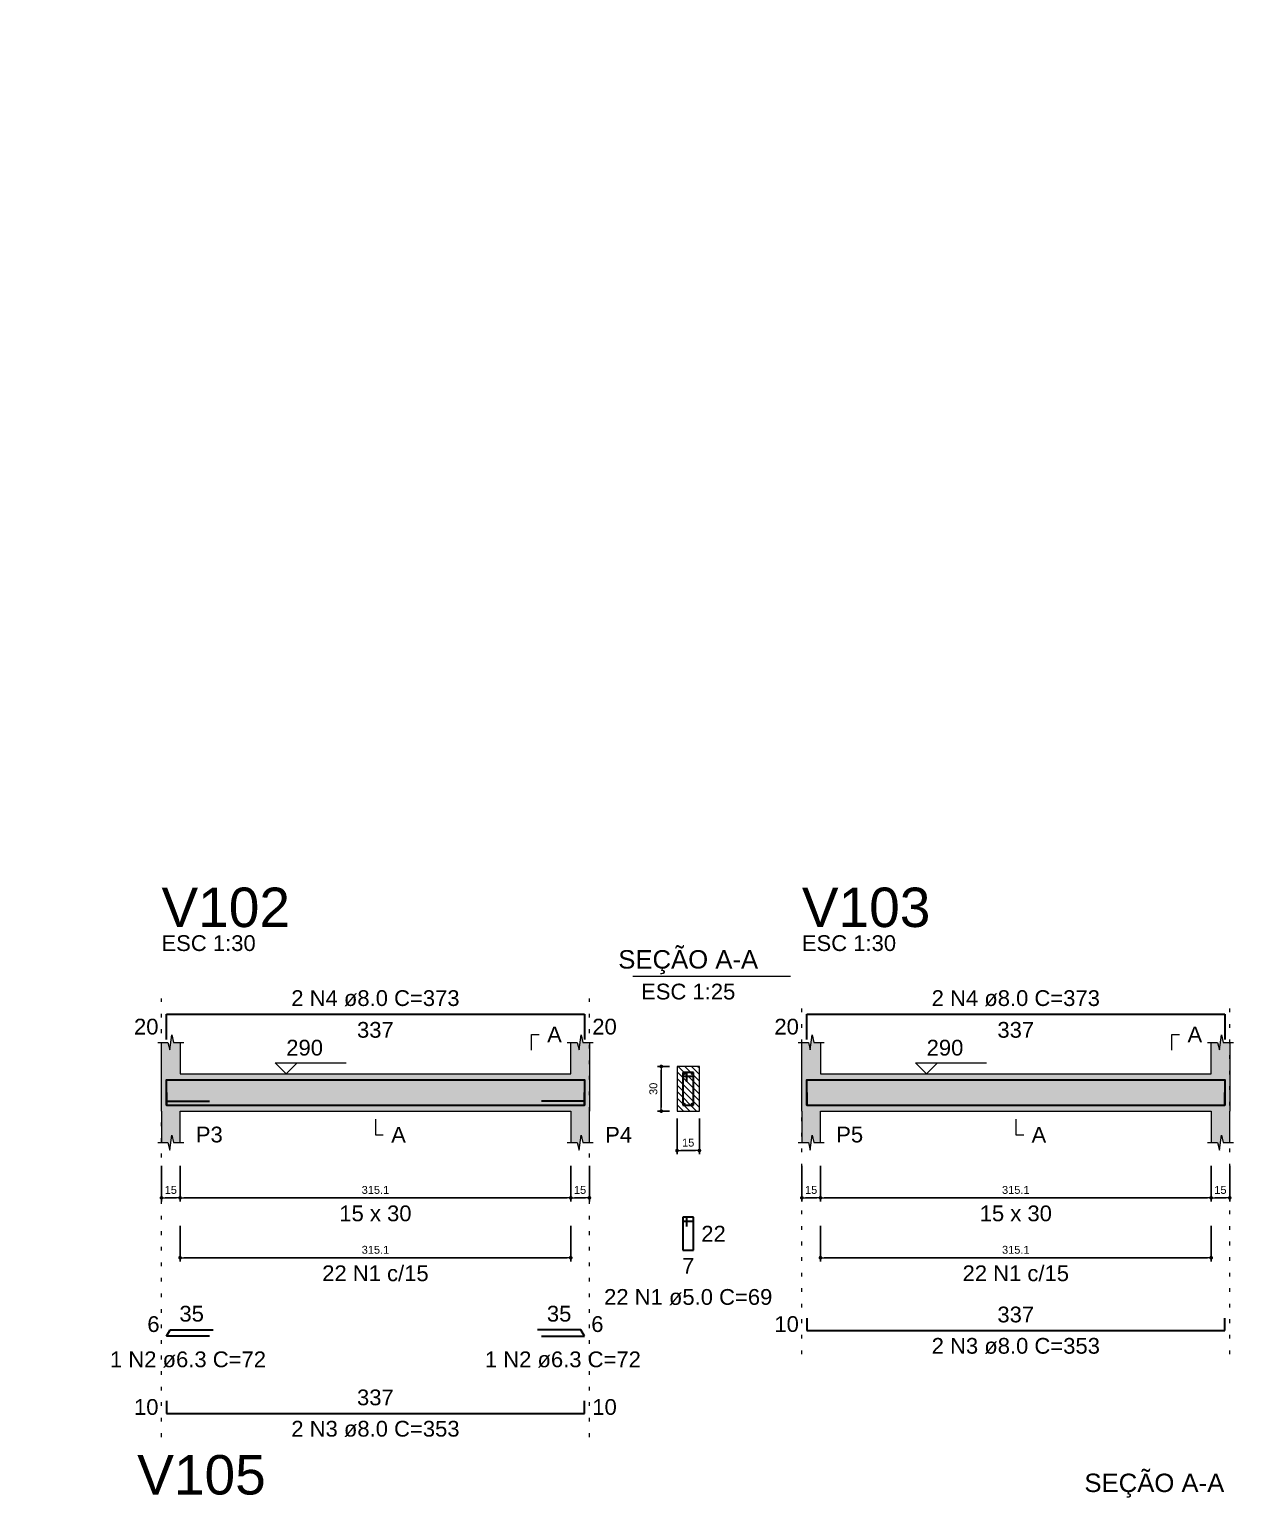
# Model space of a CAD drawing. Extents: x 5006 to 5323, y 875 to 3681.
# Drawn here: x 5181.76 to 5214.13, y 2807.4 to 2846.88 of the extents above; entities that cross this region are included whole.
import ezdxf

# ---------------------------------------------------------------- set-up
doc = ezdxf.new("R2010")
doc.units = 0
doc.header["$LTSCALE"] = 2
doc.linetypes.add('DOT2', pattern=[3.175, 0, -3.175])
for name, color, linetype, lineweight in [('Descrição da armadura', 7, 'Continuous', 5), ('DT-Barras na forma', 2, 'Continuous', 30), ('DT-Barras no corte', 5, 'Continuous', 5), ('DT-Barras rebatidas', 2, 'Continuous', 30), ('DT-Cotas', 9, 'Continuous', 5), ('DT-Forma', 5, 'Continuous', 5), ('DT-Hachura forma vigas', 252, 'Continuous', 5), ('DT-Hachura seção vigas', 252, 'Continuous', 5), ('DT-Pontilhado', 9, 'DOT2', 5), ('DT-Textos', 7, 'Continuous', 5), ('DT-Título', 3, 'Continuous', 20), ('Textos armaduras', 7, 'Continuous', 5)]:
    doc.layers.add(name, color=color, linetype=linetype, lineweight=lineweight)
doc.styles.add('ARIAL', font='arial.ttf')
doc.styles.get("Standard").update_dxf_attribs({"font": 'arial.ttf'})
doc.dimstyles.new('UM_25.000000', dxfattribs={"dimtxt": 0.18, "dimasz": 0.1, "dimexe": 0.1, "dimexo": 0.2, "dimgap": 0, "dimtad": 1, "dimtih": 1, "dimtoh": 1, "dimdec": 1, "dimlfac": 25, "dimzin": 0, "dimdsep": 46, "dimtxsty": 'Standard', "dimcen": 0.09, "dimdle": 0.1, "dimadec": 1, "dimazin": 2, "dimtfac": 1, "dimtdec": 4, "dimtofl": 0, "dimtmove": 0, "dimatfit": 3, "dimfxl": 1, "dimtolj": 1, "dimarcsym": 0})
doc.dimstyles.new('UM_30.000000', dxfattribs={"dimtxt": 0.18, "dimasz": 0.1, "dimexe": 0.1, "dimexo": 0.2, "dimgap": 0, "dimtad": 1, "dimtih": 1, "dimtoh": 1, "dimdec": 1, "dimlfac": 30, "dimzin": 0, "dimdsep": 46, "dimtxsty": 'Standard', "dimcen": 0.09, "dimdle": 0.1, "dimadec": 1, "dimazin": 2, "dimtfac": 1, "dimtdec": 4, "dimtofl": 0, "dimtmove": 0, "dimatfit": 3, "dimfxl": 1, "dimtolj": 1, "dimarcsym": 0})

# ---------------------------------------------------------------- blocks, each defined once
blk = doc.blocks.new('_DOT')
at = {"color": 0, "linetype": 'ByBlock'}
blk.add_line((-0.5, 0), (-1, 0), dxfattribs=at)
at = {"color": 0, "linetype": 'ByBlock', "const_width": 0.5}
blk.add_lwpolyline([(-0.25, 0, 1), (0.25, 0, 1)], format="xyb", close=True, dxfattribs=at)
blk = doc.blocks.new('*D662')
at = {"layer": 'Defpoints', "color": 0, "transparency": 16777216}
for p in [(5185.307, 2816.546), (5185.807, 2816.546), (5185.807, 2815.487)]:
    blk.add_point(p, dxfattribs=at)
at = {"layer": 'DT-Cotas', "color": 0, "lineweight": -2, "transparency": 16777216}
for p, q in [((5185.307, 2816.346), (5185.307, 2815.387)), ((5185.807, 2816.346), (5185.807, 2815.387)), ((5185.407, 2815.487), (5185.707, 2815.487))]:
    blk.add_line(p, q, dxfattribs=at)
at = {"layer": 'DT-Cotas', "color": 0, "lineweight": -2, "transparency": 16777216, "xscale": 0.1, "yscale": 0.1, "zscale": 0.1, "rotation": 180}
blk.add_blockref('_DOT', (5185.307, 2815.487), dxfattribs=at)
at = {"layer": 'DT-Cotas', "color": 0, "lineweight": -2, "transparency": 16777216, "xscale": 0.1, "yscale": 0.1, "zscale": 0.1}
blk.add_blockref('_DOT', (5185.807, 2815.487), dxfattribs=at)
at = {"layer": 'DT-Cotas', "transparency": 16777216, "insert": (5185.557, 2815.698), "char_height": 0.2118, "attachment_point": 5, "rotation": 0.0057, "style": 'ARIAL'}
blk.add_mtext('\\A1;15', dxfattribs=at)
blk = doc.blocks.new('*D663')
at = {"layer": 'Defpoints', "color": 0, "transparency": 16777216}
for p in [(5185.807, 2816.546), (5196.308, 2816.546), (5196.308, 2815.487)]:
    blk.add_point(p, dxfattribs=at)
at = {"layer": 'DT-Cotas', "color": 0, "lineweight": -2, "transparency": 16777216}
for p, q in [((5185.807, 2816.346), (5185.807, 2815.387)), ((5196.308, 2816.346), (5196.308, 2815.387)), ((5185.907, 2815.487), (5196.208, 2815.487))]:
    blk.add_line(p, q, dxfattribs=at)
at = {"layer": 'DT-Cotas', "color": 0, "lineweight": -2, "transparency": 16777216, "xscale": 0.1, "yscale": 0.1, "zscale": 0.1, "rotation": 180}
blk.add_blockref('_DOT', (5185.807, 2815.487), dxfattribs=at)
at = {"layer": 'DT-Cotas', "color": 0, "lineweight": -2, "transparency": 16777216, "xscale": 0.1, "yscale": 0.1, "zscale": 0.1}
blk.add_blockref('_DOT', (5196.308, 2815.487), dxfattribs=at)
at = {"layer": 'DT-Cotas', "transparency": 16777216, "insert": (5191.058, 2815.698), "char_height": 0.2118, "attachment_point": 5, "rotation": 0.0057, "style": 'ARIAL'}
blk.add_mtext('\\A1;315.1', dxfattribs=at)
blk = doc.blocks.new('*D664')
at = {"layer": 'Defpoints', "color": 0, "transparency": 16777216}
for p in [(5196.308, 2816.546), (5196.808, 2816.546), (5196.808, 2815.487)]:
    blk.add_point(p, dxfattribs=at)
at = {"layer": 'DT-Cotas', "color": 0, "lineweight": -2, "transparency": 16777216}
for p, q in [((5196.308, 2816.346), (5196.308, 2815.387)), ((5196.808, 2816.346), (5196.808, 2815.387)), ((5196.408, 2815.487), (5196.708, 2815.487))]:
    blk.add_line(p, q, dxfattribs=at)
at = {"layer": 'DT-Cotas', "color": 0, "lineweight": -2, "transparency": 16777216, "xscale": 0.1, "yscale": 0.1, "zscale": 0.1, "rotation": 180}
blk.add_blockref('_DOT', (5196.308, 2815.487), dxfattribs=at)
at = {"layer": 'DT-Cotas', "color": 0, "lineweight": -2, "transparency": 16777216, "xscale": 0.1, "yscale": 0.1, "zscale": 0.1}
blk.add_blockref('_DOT', (5196.808, 2815.487), dxfattribs=at)
at = {"layer": 'DT-Cotas', "transparency": 16777216, "insert": (5196.558, 2815.698), "char_height": 0.2118, "attachment_point": 5, "rotation": 0.0057, "style": 'ARIAL'}
blk.add_mtext('\\A1;15', dxfattribs=at)
blk = doc.blocks.new('*D665')
at = {"layer": 'Defpoints', "color": 0, "transparency": 16777216}
for p in [(5185.807, 2814.936), (5196.308, 2814.936), (5196.308, 2813.877)]:
    blk.add_point(p, dxfattribs=at)
at = {"layer": 'DT-Cotas', "color": 0, "lineweight": -2, "transparency": 16777216}
for p, q in [((5185.807, 2814.736), (5185.807, 2813.777)), ((5196.308, 2814.736), (5196.308, 2813.777)), ((5185.907, 2813.877), (5196.208, 2813.877))]:
    blk.add_line(p, q, dxfattribs=at)
at = {"layer": 'DT-Cotas', "color": 0, "lineweight": -2, "transparency": 16777216, "xscale": 0.1, "yscale": 0.1, "zscale": 0.1, "rotation": 180}
blk.add_blockref('_DOT', (5185.807, 2813.877), dxfattribs=at)
at = {"layer": 'DT-Cotas', "color": 0, "lineweight": -2, "transparency": 16777216, "xscale": 0.1, "yscale": 0.1, "zscale": 0.1}
blk.add_blockref('_DOT', (5196.308, 2813.877), dxfattribs=at)
at = {"layer": 'DT-Cotas', "transparency": 16777216, "insert": (5191.058, 2814.089), "char_height": 0.2118, "attachment_point": 5, "rotation": 0.0057, "style": 'ARIAL'}
blk.add_mtext('\\A1;315.1', dxfattribs=at)
blk = doc.blocks.new('*D666')
at = {"layer": 'Defpoints', "color": 0, "transparency": 16777216}
for p in [(5198.741, 2819.016), (5199.165, 2819.016), (5199.165, 2817.816)]:
    blk.add_point(p, dxfattribs=at)
at = {"layer": 'DT-Cotas', "color": 0, "lineweight": -2, "transparency": 16777216}
for p, q in [((5198.965, 2819.016), (5198.641, 2819.016)), ((5198.741, 2817.916), (5198.741, 2818.916)), ((5198.965, 2817.816), (5198.641, 2817.816))]:
    blk.add_line(p, q, dxfattribs=at)
at = {"layer": 'DT-Cotas', "color": 0, "lineweight": -2, "transparency": 16777216, "xscale": 0.1, "yscale": 0.1, "zscale": 0.1}
for p, rotation in [((5198.741, 2819.016), 90), ((5198.741, 2817.816), 270)]:
    blk.add_blockref('_DOT', p, dxfattribs=dict(at, rotation=rotation))
at = {"layer": 'DT-Cotas', "transparency": 16777216, "insert": (5198.529, 2818.416), "char_height": 0.2118, "attachment_point": 5, "rotation": 90, "style": 'ARIAL'}
blk.add_mtext('\\A1;30', dxfattribs=at)
blk = doc.blocks.new('*D667')
at = {"layer": 'Defpoints', "color": 0, "transparency": 16777216}
for p in [(5199.165, 2817.816), (5199.765, 2817.816), (5199.765, 2816.757)]:
    blk.add_point(p, dxfattribs=at)
at = {"layer": 'DT-Cotas', "color": 0, "lineweight": -2, "transparency": 16777216}
for p, q in [((5199.165, 2817.616), (5199.165, 2816.657)), ((5199.765, 2817.616), (5199.765, 2816.657)), ((5199.265, 2816.757), (5199.665, 2816.757))]:
    blk.add_line(p, q, dxfattribs=at)
at = {"layer": 'DT-Cotas', "color": 0, "lineweight": -2, "transparency": 16777216, "xscale": 0.1, "yscale": 0.1, "zscale": 0.1, "rotation": 180}
blk.add_blockref('_DOT', (5199.165, 2816.757), dxfattribs=at)
at = {"layer": 'DT-Cotas', "color": 0, "lineweight": -2, "transparency": 16777216, "xscale": 0.1, "yscale": 0.1, "zscale": 0.1}
blk.add_blockref('_DOT', (5199.765, 2816.757), dxfattribs=at)
at = {"layer": 'DT-Cotas', "transparency": 16777216, "insert": (5199.465, 2816.969), "char_height": 0.2118, "attachment_point": 5, "rotation": 0.0057, "style": 'ARIAL'}
blk.add_mtext('\\A1;15', dxfattribs=at)
blk = doc.blocks.new('*D668')
at = {"layer": 'Defpoints', "color": 0, "transparency": 16777216}
for p in [(5202.52, 2816.546), (5203.02, 2816.546), (5203.02, 2815.487)]:
    blk.add_point(p, dxfattribs=at)
at = {"layer": 'DT-Cotas', "color": 0, "lineweight": -2, "transparency": 16777216}
for p, q in [((5202.52, 2816.346), (5202.52, 2815.387)), ((5203.02, 2816.346), (5203.02, 2815.387)), ((5202.62, 2815.487), (5202.92, 2815.487))]:
    blk.add_line(p, q, dxfattribs=at)
at = {"layer": 'DT-Cotas', "color": 0, "lineweight": -2, "transparency": 16777216, "xscale": 0.1, "yscale": 0.1, "zscale": 0.1, "rotation": 180}
blk.add_blockref('_DOT', (5202.52, 2815.487), dxfattribs=at)
at = {"layer": 'DT-Cotas', "color": 0, "lineweight": -2, "transparency": 16777216, "xscale": 0.1, "yscale": 0.1, "zscale": 0.1}
blk.add_blockref('_DOT', (5203.02, 2815.487), dxfattribs=at)
at = {"layer": 'DT-Cotas', "transparency": 16777216, "insert": (5202.77, 2815.698), "char_height": 0.2118, "attachment_point": 5, "rotation": 0.0057, "style": 'ARIAL'}
blk.add_mtext('\\A1;15', dxfattribs=at)
blk = doc.blocks.new('*D669')
at = {"layer": 'Defpoints', "color": 0, "transparency": 16777216}
for p in [(5203.02, 2816.546), (5213.521, 2816.546), (5213.521, 2815.487)]:
    blk.add_point(p, dxfattribs=at)
at = {"layer": 'DT-Cotas', "color": 0, "lineweight": -2, "transparency": 16777216}
for p, q in [((5203.02, 2816.346), (5203.02, 2815.387)), ((5213.521, 2816.346), (5213.521, 2815.387)), ((5203.12, 2815.487), (5213.421, 2815.487))]:
    blk.add_line(p, q, dxfattribs=at)
at = {"layer": 'DT-Cotas', "color": 0, "lineweight": -2, "transparency": 16777216, "xscale": 0.1, "yscale": 0.1, "zscale": 0.1, "rotation": 180}
blk.add_blockref('_DOT', (5203.02, 2815.487), dxfattribs=at)
at = {"layer": 'DT-Cotas', "color": 0, "lineweight": -2, "transparency": 16777216, "xscale": 0.1, "yscale": 0.1, "zscale": 0.1}
blk.add_blockref('_DOT', (5213.521, 2815.487), dxfattribs=at)
at = {"layer": 'DT-Cotas', "transparency": 16777216, "insert": (5208.27, 2815.698), "char_height": 0.2118, "attachment_point": 5, "rotation": 0.0057, "style": 'ARIAL'}
blk.add_mtext('\\A1;315.1', dxfattribs=at)
blk = doc.blocks.new('*D670')
at = {"layer": 'Defpoints', "color": 0, "transparency": 16777216}
for p in [(5213.521, 2816.546), (5214.021, 2816.546), (5214.021, 2815.487)]:
    blk.add_point(p, dxfattribs=at)
at = {"layer": 'DT-Cotas', "color": 0, "lineweight": -2, "transparency": 16777216}
for p, q in [((5213.521, 2816.346), (5213.521, 2815.387)), ((5214.021, 2816.346), (5214.021, 2815.387)), ((5213.621, 2815.487), (5213.921, 2815.487))]:
    blk.add_line(p, q, dxfattribs=at)
at = {"layer": 'DT-Cotas', "color": 0, "lineweight": -2, "transparency": 16777216, "xscale": 0.1, "yscale": 0.1, "zscale": 0.1, "rotation": 180}
blk.add_blockref('_DOT', (5213.521, 2815.487), dxfattribs=at)
at = {"layer": 'DT-Cotas', "color": 0, "lineweight": -2, "transparency": 16777216, "xscale": 0.1, "yscale": 0.1, "zscale": 0.1}
blk.add_blockref('_DOT', (5214.021, 2815.487), dxfattribs=at)
at = {"layer": 'DT-Cotas', "transparency": 16777216, "insert": (5213.771, 2815.698), "char_height": 0.2118, "attachment_point": 5, "rotation": 0.0057, "style": 'ARIAL'}
blk.add_mtext('\\A1;15', dxfattribs=at)
blk = doc.blocks.new('*D671')
at = {"layer": 'Defpoints', "color": 0, "transparency": 16777216}
for p in [(5203.02, 2814.936), (5213.521, 2814.936), (5213.521, 2813.877)]:
    blk.add_point(p, dxfattribs=at)
at = {"layer": 'DT-Cotas', "color": 0, "lineweight": -2, "transparency": 16777216}
for p, q in [((5203.02, 2814.736), (5203.02, 2813.777)), ((5213.521, 2814.736), (5213.521, 2813.777)), ((5203.12, 2813.877), (5213.421, 2813.877))]:
    blk.add_line(p, q, dxfattribs=at)
at = {"layer": 'DT-Cotas', "color": 0, "lineweight": -2, "transparency": 16777216, "xscale": 0.1, "yscale": 0.1, "zscale": 0.1, "rotation": 180}
blk.add_blockref('_DOT', (5203.02, 2813.877), dxfattribs=at)
at = {"layer": 'DT-Cotas', "color": 0, "lineweight": -2, "transparency": 16777216, "xscale": 0.1, "yscale": 0.1, "zscale": 0.1}
blk.add_blockref('_DOT', (5213.521, 2813.877), dxfattribs=at)
at = {"layer": 'DT-Cotas', "transparency": 16777216, "insert": (5208.27, 2814.089), "char_height": 0.2118, "attachment_point": 5, "rotation": 0.0057, "style": 'ARIAL'}
blk.add_mtext('\\A1;315.1', dxfattribs=at)

msp = doc.modelspace()

# ---------------------------------------------------------------- hatches: boundary and pattern name
at = {"layer": 'DT-Hachura forma vigas', "linetype": 'Continuous'}
for points in [[(5196.8084, 2816.9691), (5196.8084, 2817.8165), (5196.8084, 2818.8165), (5196.8084, 2819.6638), (5196.6334, 2819.6638), (5196.5834, 2819.8638), (5196.5334, 2819.4638), (5196.4834, 2819.6638), (5196.3084, 2819.6638), (5196.3084, 2818.8165), (5185.8068, 2818.8165), (5185.8068, 2819.6638), (5185.6318, 2819.6638), (5185.5818, 2819.8638), (5185.5318, 2819.4638), (5185.4818, 2819.6638), (5185.3068, 2819.6638), (5185.3068, 2818.8165), (5185.3068, 2817.8165), (5185.3068, 2816.9691), (5185.4818, 2816.9691), (5185.5318, 2816.7691), (5185.5818, 2817.1691), (5185.6318, 2816.9691), (5185.8068, 2816.9691), (5185.8068, 2817.8165), (5196.3084, 2817.8165), (5196.3084, 2816.9691), (5196.4834, 2816.9691), (5196.5334, 2816.7691), (5196.5834, 2817.1691), (5196.6334, 2816.9691), (5196.8084, 2816.9691)], [(5214.0212, 2816.9691), (5214.0212, 2817.8165), (5214.0212, 2818.8165), (5214.0212, 2819.6638), (5213.8462, 2819.6638), (5213.7962, 2819.8638), (5213.7462, 2819.4638), (5213.6962, 2819.6638), (5213.5212, 2819.6638), (5213.5212, 2818.8165), (5203.0195, 2818.8165), (5203.0195, 2819.6638), (5202.8445, 2819.6638), (5202.7945, 2819.8638), (5202.7445, 2819.4638), (5202.6945, 2819.6638), (5202.5195, 2819.6638), (5202.5195, 2818.8165), (5202.5195, 2817.8165), (5202.5195, 2816.9691), (5202.6945, 2816.9691), (5202.7445, 2816.7691), (5202.7945, 2817.1691), (5202.8445, 2816.9691), (5203.0195, 2816.9691), (5203.0195, 2817.8165), (5213.5212, 2817.8165), (5213.5212, 2816.9691), (5213.6962, 2816.9691), (5213.7462, 2816.7691), (5213.7962, 2817.1691), (5213.8462, 2816.9691), (5214.0212, 2816.9691)]]:
    msp.add_hatch(color=256, dxfattribs=at).paths.add_polyline_path(points)
at = {"layer": 'DT-Hachura seção vigas', "linetype": 'Continuous'}
h = msp.add_hatch(dxfattribs=at)
h.set_pattern_fill('ANSI31', color=256, angle=90, style=0)
h.set_pattern_definition([(135, (5179.45164, 2763.80694), (-0.08838835, -0.08838835), [])])
h.paths.add_polyline_path([(5199.1648, 2817.8165), (5199.1648, 2817.8165), (5199.7648, 2817.8165), (5199.7648, 2819.0165), (5199.1648, 2819.0165), (5199.1648, 2817.8165)])

# ---------------------------------------------------------------- linework, layer by layer
msp.add_circle((5222.4253, 2808.1714), 78.188)
at = {"layer": 'DT-Barras na forma'}
for p, q in [((5199.4248, 2818.8565), (5199.3248, 2818.8565)), ((5199.3248, 2818.8565), (5199.3248, 2817.9765)), ((5199.6048, 2818.8565), (5199.3248, 2818.8565)), ((5199.3248, 2818.8565), (5199.3248, 2818.7565)), ((5199.3248, 2818.7565), (5199.5748, 2818.7565)), ((5199.4248, 2818.6065), (5199.4248, 2818.8565)), ((5199.6048, 2817.9765), (5199.6048, 2818.8565)), ((5185.4401, 2818.0841), (5186.5978, 2818.0841)), ((5196.6751, 2818.0841), (5195.5174, 2818.0841)), ((5199.3248, 2817.9765), (5199.6048, 2817.9765))]:
    msp.add_line(p, q, dxfattribs=at)
for points in [[(5185.4401, 2817.9787), (5185.4401, 2818.6531), (5196.6751, 2818.6531), (5196.6751, 2817.9787)], [(5185.4401, 2818.3131), (5185.4401, 2817.9798), (5196.6751, 2817.9798), (5196.6751, 2818.3131)], [(5202.6528, 2817.9787), (5202.6528, 2818.6531), (5213.8878, 2818.6531), (5213.8878, 2817.9787)], [(5202.6528, 2818.3131), (5202.6528, 2817.9798), (5213.8878, 2817.9798), (5213.8878, 2818.3131)]]:
    msp.add_lwpolyline(points, dxfattribs=at)
at = {"layer": 'DT-Barras no corte'}
for centre in [(5199.3608, 2818.8205), (5199.5688, 2818.8205), (5199.3608, 2818.0125), (5199.5688, 2818.0125)]:
    msp.add_circle(centre, 0.016, dxfattribs=at)
at = {"layer": 'DT-Barras rebatidas'}
for p, q in [((5185.4401, 2819.7437), (5185.4401, 2820.4181)), ((5185.4401, 2820.4181), (5196.6751, 2820.4181)), ((5196.6751, 2820.4181), (5196.6751, 2819.7437)), ((5202.6528, 2819.7437), (5202.6528, 2820.4181)), ((5202.6528, 2820.4181), (5213.8878, 2820.4181)), ((5213.8878, 2820.4181), (5213.8878, 2819.7437)), ((5199.4248, 2814.9631), (5199.3248, 2814.9631)), ((5199.3248, 2814.9631), (5199.3248, 2814.0831)), ((5199.6048, 2814.9631), (5199.3248, 2814.9631)), ((5199.3248, 2814.9631), (5199.3248, 2814.8631)), ((5199.3248, 2814.8631), (5199.5748, 2814.8631)), ((5199.4248, 2814.7131), (5199.4248, 2814.9631)), ((5199.6048, 2814.0831), (5199.6048, 2814.9631)), ((5199.3248, 2814.0831), (5199.6048, 2814.0831)), ((5202.6528, 2812.2557), (5202.6528, 2811.9223)), ((5213.8878, 2811.9223), (5213.8878, 2812.2557)), ((5185.4401, 2811.7708), (5185.5401, 2811.944)), ((5186.5978, 2811.7708), (5185.4401, 2811.7708)), ((5185.5401, 2811.944), (5186.6978, 2811.944)), ((5196.5751, 2811.944), (5195.4174, 2811.944)), ((5195.5174, 2811.7708), (5196.6751, 2811.7708)), ((5196.6751, 2811.7708), (5196.5751, 2811.944)), ((5202.6528, 2811.9223), (5213.8878, 2811.9223)), ((5185.4401, 2810.0279), (5185.4401, 2809.6946)), ((5196.6751, 2809.6946), (5196.6751, 2810.0279)), ((5185.4401, 2809.6946), (5196.6751, 2809.6946))]:
    msp.add_line(p, q, dxfattribs=at)
at = {"layer": 'DT-Forma'}
for p, q in [((5185.2068, 2819.6637), (5185.4818, 2819.6637)), ((5185.3068, 2818.8165), (5185.3068, 2819.6637)), ((5185.4818, 2819.6637), (5185.5318, 2819.4637)), ((5185.5318, 2819.4637), (5185.5818, 2819.8637)), ((5185.5818, 2819.8637), (5185.6318, 2819.6637)), ((5185.6318, 2819.6637), (5185.9068, 2819.6637)), ((5185.8068, 2819.6637), (5185.8068, 2818.8165)), ((5196.2084, 2819.6637), (5196.4834, 2819.6637)), ((5196.3084, 2818.8165), (5196.3084, 2819.6637)), ((5196.4834, 2819.6637), (5196.5334, 2819.4637)), ((5196.5334, 2819.4637), (5196.5834, 2819.8637)), ((5196.5834, 2819.8637), (5196.6334, 2819.6637)), ((5196.6334, 2819.6637), (5196.9084, 2819.6637)), ((5196.8084, 2819.6637), (5196.8084, 2818.8165)), ((5202.4195, 2819.6637), (5202.6945, 2819.6637)), ((5202.5195, 2818.8165), (5202.5195, 2819.6637)), ((5202.6945, 2819.6637), (5202.7445, 2819.4637)), ((5202.7445, 2819.4637), (5202.7945, 2819.8637)), ((5202.7945, 2819.8637), (5202.8445, 2819.6637)), ((5202.8445, 2819.6637), (5203.1195, 2819.6637)), ((5203.0195, 2819.6637), (5203.0195, 2818.8165)), ((5213.4212, 2819.6637), (5213.6962, 2819.6637)), ((5213.5212, 2818.8165), (5213.5212, 2819.6637)), ((5213.6962, 2819.6637), (5213.7462, 2819.4637)), ((5213.7462, 2819.4637), (5213.7962, 2819.8637)), ((5213.7962, 2819.8637), (5213.8462, 2819.6637)), ((5213.8462, 2819.6637), (5214.1212, 2819.6637)), ((5214.0212, 2819.6637), (5214.0212, 2818.8165)), ((5185.8068, 2818.8165), (5196.3084, 2818.8165)), ((5199.7648, 2819.0165), (5199.1648, 2819.0165)), ((5199.1648, 2819.0165), (5199.1648, 2819.0165)), ((5199.1648, 2819.0165), (5199.1648, 2817.8165)), ((5199.7648, 2817.8165), (5199.7648, 2819.0165)), ((5199.7648, 2819.0165), (5199.7648, 2819.0165)), ((5203.0195, 2818.8165), (5213.5212, 2818.8165)), ((5185.3068, 2817.8165), (5185.3068, 2816.9693)), ((5185.8068, 2816.9693), (5185.8068, 2817.8165)), ((5185.8068, 2817.8165), (5196.3084, 2817.8165)), ((5196.3084, 2817.8165), (5196.3084, 2816.9693)), ((5196.8084, 2816.9693), (5196.8084, 2817.8165)), ((5199.1648, 2817.8165), (5199.7648, 2817.8165)), ((5199.1648, 2817.8165), (5199.1648, 2817.8165)), ((5199.7648, 2817.8165), (5199.7648, 2817.8165)), ((5202.5195, 2817.8165), (5202.5195, 2816.9693)), ((5203.0195, 2816.9693), (5203.0195, 2817.8165)), ((5203.0195, 2817.8165), (5213.5212, 2817.8165)), ((5213.5212, 2817.8165), (5213.5212, 2816.9693)), ((5214.0212, 2816.9693), (5214.0212, 2817.8165)), ((5185.5318, 2816.7693), (5185.5818, 2817.1693)), ((5185.5818, 2817.1693), (5185.6318, 2816.9693)), ((5196.5334, 2816.7693), (5196.5834, 2817.1693)), ((5196.5834, 2817.1693), (5196.6334, 2816.9693)), ((5202.7445, 2816.7693), (5202.7945, 2817.1693)), ((5202.7945, 2817.1693), (5202.8445, 2816.9693)), ((5213.7462, 2816.7693), (5213.7962, 2817.1693)), ((5213.7962, 2817.1693), (5213.8462, 2816.9693)), ((5185.2068, 2816.9693), (5185.4818, 2816.9693)), ((5185.4818, 2816.9693), (5185.5318, 2816.7693)), ((5185.6318, 2816.9693), (5185.9068, 2816.9693)), ((5196.2084, 2816.9693), (5196.4834, 2816.9693)), ((5196.4834, 2816.9693), (5196.5334, 2816.7693)), ((5196.6334, 2816.9693), (5196.9084, 2816.9693)), ((5202.4195, 2816.9693), (5202.6945, 2816.9693)), ((5202.6945, 2816.9693), (5202.7445, 2816.7693)), ((5202.8445, 2816.9693), (5203.1195, 2816.9693)), ((5213.4212, 2816.9693), (5213.6962, 2816.9693)), ((5213.6962, 2816.9693), (5213.7462, 2816.7693)), ((5213.8462, 2816.9693), (5214.1212, 2816.9693))]:
    msp.add_line(p, q, dxfattribs=at)
at = {"layer": 'DT-Forma', "linetype": 'Continuous'}
for p, q in [((5185.3068, 2817.8165), (5185.3068, 2818.8165)), ((5196.8084, 2818.8165), (5196.8084, 2817.8165)), ((5202.5195, 2817.8165), (5202.5195, 2818.8165)), ((5214.0212, 2818.8165), (5214.0212, 2817.8165))]:
    msp.add_line(p, q, dxfattribs=at)
at = {"layer": 'DT-Pontilhado', "ltscale": 0.05}
for p, q in [((5185.3068, 2809.0592), (5185.3068, 2820.8417)), ((5196.8084, 2809.0592), (5196.8084, 2820.8417)), ((5202.5195, 2811.2869), (5202.5195, 2820.8417)), ((5214.0212, 2811.2869), (5214.0212, 2820.8417))]:
    msp.add_line(p, q, dxfattribs=at)
at = {"layer": 'DT-Textos'}
msp.add_line((5197.9741, 2821.4463), (5202.2101, 2821.4463), dxfattribs=at)
for points in [[(5195.2494, 2819.4519), (5195.2494, 2819.8755), (5195.4612, 2819.8755)], [(5212.4622, 2819.4519), (5212.4622, 2819.8755), (5212.674, 2819.8755)], [(5188.9573, 2819.113), (5188.6607, 2818.8165), (5188.3642, 2819.113), (5190.2704, 2819.113)], [(5206.17, 2819.113), (5205.8735, 2818.8165), (5205.577, 2819.113), (5207.4832, 2819.113)], [(5191.0576, 2817.6047), (5191.0576, 2817.1811), (5191.2694, 2817.1811)], [(5208.2703, 2817.6047), (5208.2703, 2817.1811), (5208.4821, 2817.1811)]]:
    msp.add_lwpolyline(points, dxfattribs=at)

# ---------------------------------------------------------------- texts
at = {"layer": 'Descrição da armadura', "linetype": 'Continuous', "char_height": 0.4236, "attachment_point": 8, "line_spacing_factor": 0.798, "style": 'ARIAL'}
for s, insert, width in [('2 N4 ø8.0 C=373', (5191.0576, 2820.6299), 9.069495), ('2 N4 ø8.0 C=373', (5208.2703, 2820.6299), 9.069495), ('22 N1 c/15', (5191.0576, 2813.2416), 5.738683), ('22 N1 c/15', (5208.2703, 2813.2416), 5.738683), ('2 N3 ø8.0 C=353', (5208.2703, 2811.2869), 9.069495), ('1 N2 ø6.3 C=72', (5186.0189, 2810.9236), 8.40959), ('1 N2 ø6.3 C=72', (5196.0962, 2810.9236), 8.40959), ('2 N3 ø8.0 C=353', (5191.0576, 2809.0592), 9.069495)]:
    msp.add_mtext(s, dxfattribs=dict(at, insert=insert, width=width))
at = {"layer": 'Descrição da armadura', "color": 7, "linetype": 'Continuous', "insert": (5199.4648, 2812.6005), "char_height": 0.4236, "width": 9.069495, "attachment_point": 8, "line_spacing_factor": 0.798, "style": 'ARIAL'}
msp.add_mtext('22 N1 ø5.0 C=69', dxfattribs=at)
at = {"layer": 'DT-Textos', "line_spacing_factor": 0.798, "style": 'ARIAL'}
for s, insert, char_height, width, attachment_point in [('ESC 1:30', (5185.3068, 2822.1125), 0.4236, 5.079187, 7), ('SEÇÃO A-A', (5199.4646, 2821.4949), 0.4942, 7.270043, 8), ('ESC 1:30', (5202.5195, 2822.1125), 0.4236, 5.079187, 7), ('ESC 1:25', (5199.4648, 2820.8109), 0.4236, 5.079187, 8), ('A', (5195.673, 2819.6637), 0.4236, 0.791486, 7), ('A', (5212.8858, 2819.6637), 0.4236, 0.791486, 7), ('290', (5188.6607, 2819.3036), 0.4236, 1.979875, 7), ('290', (5205.8735, 2819.3036), 0.4236, 1.979875, 7), ('P3', (5186.2304, 2816.9693), 0.4236, 1.451445, 7), ('A', (5191.4812, 2816.9693), 0.4236, 0.791486, 7), ('P4', (5197.232, 2816.9693), 0.4236, 1.451445, 7), ('P5', (5203.4431, 2816.9693), 0.4236, 1.451445, 7), ('A', (5208.6939, 2816.9693), 0.4236, 0.791486, 7), ('15 x 30', (5191.0576, 2814.8513), 0.4236, 3.892537, 8), ('15 x 30', (5208.2703, 2814.8513), 0.4236, 3.892537, 8), ('SEÇÃO A-A', (5211.9945, 2807.4292), 0.4942, 7.270043, 8)]:
    msp.add_mtext(s, dxfattribs=dict(at, insert=insert, char_height=char_height, width=width, attachment_point=attachment_point))
at = {"layer": 'DT-Título', "char_height": 1.059, "width": 6.928403, "attachment_point": 7, "line_spacing_factor": 0.798, "style": 'ARIAL'}
for s, insert in [('V102', (5185.3068, 2822.7479)), ('V103', (5202.5195, 2822.7479)), ('V105', (5184.6549, 2807.5002))]:
    msp.add_mtext(s, dxfattribs=dict(at, insert=insert))
at = {"layer": 'Textos armaduras', "linetype": 'Continuous', "char_height": 0.4236, "attachment_point": 7, "line_spacing_factor": 0.798, "style": 'ARIAL'}
for s, insert, width in [('20', (5184.5684, 2819.8691), 1.31981), ('20', (5196.8869, 2819.8691), 1.31981), ('20', (5201.7811, 2819.8691), 1.31981), ('337', (5190.5627, 2819.7827), 1.979715), ('337', (5207.7754, 2819.7827), 1.979715), ('35', (5185.789, 2812.1558), 1.31981), ('35', (5195.6663, 2812.1558), 1.31981), ('337', (5207.7754, 2812.1341), 1.979715), ('6', (5184.9262, 2811.8759), 0.659905), ('6', (5196.859, 2811.8759), 0.659905), ('10', (5201.7811, 2811.8772), 1.31981), ('10', (5184.5684, 2809.6495), 1.31981), ('337', (5190.5627, 2809.9064), 1.979715), ('10', (5196.8869, 2809.6495), 1.31981)]:
    msp.add_mtext(s, dxfattribs=dict(at, insert=insert, width=width))
at = {"layer": 'Textos armaduras', "color": 7, "linetype": 'Continuous', "char_height": 0.4236, "attachment_point": 7, "line_spacing_factor": 0.798, "style": 'ARIAL'}
for s, insert, width in [('22', (5199.8166, 2814.3113), 1.31981), ('7', (5199.2998, 2813.4477), 0.659905)]:
    msp.add_mtext(s, dxfattribs=dict(at, insert=insert, width=width))

# ---------------------------------------------------------------- dimensions: what is measured, and where the dimension line sits
at = {"layer": 'DT-Cotas'}
dim = msp.add_linear_dim(base=(5198.7412, 2819.0165), p1=(5199.1648, 2817.8165), p2=(5199.1648, 2819.0165), angle=90, dimstyle='UM_25.000000', override={"dimtxt": 0.2118, "dimasz": 0.1, "dimexe": 0.1, "dimexo": 0.2, "dimtad": 1, "dimtih": 0, "dimtoh": 0, "dimdec": 1, "dimlfac": 25, "dimzin": 8, "dimtxsty": 'ARIAL', "dimblk": 'DOT', "dimblk1": 'DOT', "dimblk2": 'DOT', "dimsah": 1, "dimdle": 0.1, "dimse1": 0, "dimse2": 0, "dimclrt": 256, "dimadec": 1, "dimazin": 3, "dimtmove": 2, "dimldrblk": 'DOT'}, dxfattribs=at)
dim.commit()
dim.dimension.update_dxf_attribs({"geometry": '*D666', "text_midpoint": (5198.5294, 2818.4165), "dimtype": 160, "text_rotation": 90})
for base, p1, p2, dimstyle, override, picture, middle in [((5199.7648, 2816.7575), (5199.1648, 2817.8165), (5199.7648, 2817.8165), 'UM_25.000000', {"dimtxt": 0.2118, "dimasz": 0.1, "dimexe": 0.1, "dimexo": 0.2, "dimtad": 1, "dimtih": 0, "dimtoh": 0, "dimdec": 1, "dimlfac": 25, "dimzin": 8, "dimtxsty": 'ARIAL', "dimblk": 'DOT', "dimblk1": 'DOT', "dimblk2": 'DOT', "dimsah": 1, "dimdle": 0.1, "dimse1": 0, "dimse2": 0, "dimclrt": 256, "dimadec": 1, "dimazin": 3, "dimtmove": 2, "dimldrblk": 'DOT'}, '*D667', (5199.4648, 2816.9693)), ((5185.8068, 2815.4867), (5185.3068, 2816.5457), (5185.8068, 2816.5457), 'UM_30.000000', {"dimtxt": 0.2118, "dimasz": 0.1, "dimexe": 0.1, "dimexo": 0.2, "dimtad": 1, "dimtih": 0, "dimtoh": 0, "dimdec": 1, "dimlfac": 30, "dimzin": 8, "dimtxsty": 'ARIAL', "dimblk": 'DOT', "dimblk1": 'DOT', "dimblk2": 'DOT', "dimsah": 1, "dimdle": 0.1, "dimse1": 0, "dimse2": 0, "dimclrt": 256, "dimadec": 1, "dimazin": 3, "dimtmove": 2, "dimldrblk": 'DOT'}, '*D662', (5185.5568, 2815.6985)), ((5196.30842, 2815.48668), (5185.80675, 2816.54568), (5196.30842, 2816.54568), 'UM_30.000000', {"dimtxt": 0.2118, "dimasz": 0.1, "dimexe": 0.1, "dimexo": 0.2, "dimtad": 1, "dimtih": 0, "dimtoh": 0, "dimdec": 1, "dimlfac": 30, "dimzin": 8, "dimtxsty": 'ARIAL', "dimblk": 'DOT', "dimblk1": 'DOT', "dimblk2": 'DOT', "dimsah": 1, "dimdle": 0.1, "dimse1": 0, "dimse2": 0, "dimclrt": 256, "dimadec": 1, "dimazin": 3, "dimtmove": 2, "dimldrblk": 'DOT'}, '*D663', (5191.05759, 2815.69848)), ((5196.8084, 2815.4867), (5196.3084, 2816.5457), (5196.8084, 2816.5457), 'UM_30.000000', {"dimtxt": 0.2118, "dimasz": 0.1, "dimexe": 0.1, "dimexo": 0.2, "dimtad": 1, "dimtih": 0, "dimtoh": 0, "dimdec": 1, "dimlfac": 30, "dimzin": 8, "dimtxsty": 'ARIAL', "dimblk": 'DOT', "dimblk1": 'DOT', "dimblk2": 'DOT', "dimsah": 1, "dimdle": 0.1, "dimse1": 0, "dimse2": 0, "dimclrt": 256, "dimadec": 1, "dimazin": 3, "dimtmove": 2, "dimldrblk": 'DOT'}, '*D664', (5196.5584, 2815.6985)), ((5203.0195, 2815.4867), (5202.5195, 2816.5457), (5203.0195, 2816.5457), 'UM_30.000000', {"dimtxt": 0.2118, "dimasz": 0.1, "dimexe": 0.1, "dimexo": 0.2, "dimtad": 1, "dimtih": 0, "dimtoh": 0, "dimdec": 1, "dimlfac": 30, "dimzin": 8, "dimtxsty": 'ARIAL', "dimblk": 'DOT', "dimblk1": 'DOT', "dimblk2": 'DOT', "dimsah": 1, "dimdle": 0.1, "dimse1": 0, "dimse2": 0, "dimclrt": 256, "dimadec": 1, "dimazin": 3, "dimtmove": 2, "dimldrblk": 'DOT'}, '*D668', (5202.7695, 2815.6985)), ((5213.5212, 2815.4867), (5203.0195, 2816.5457), (5213.5212, 2816.5457), 'UM_30.000000', {"dimtxt": 0.2118, "dimasz": 0.1, "dimexe": 0.1, "dimexo": 0.2, "dimtad": 1, "dimtih": 0, "dimtoh": 0, "dimdec": 1, "dimlfac": 30, "dimzin": 8, "dimtxsty": 'ARIAL', "dimblk": 'DOT', "dimblk1": 'DOT', "dimblk2": 'DOT', "dimsah": 1, "dimdle": 0.1, "dimse1": 0, "dimse2": 0, "dimclrt": 256, "dimadec": 1, "dimazin": 3, "dimtmove": 2, "dimldrblk": 'DOT'}, '*D669', (5208.2703, 2815.6985)), ((5214.0212, 2815.4867), (5213.5212, 2816.5457), (5214.0212, 2816.5457), 'UM_30.000000', {"dimtxt": 0.2118, "dimasz": 0.1, "dimexe": 0.1, "dimexo": 0.2, "dimtad": 1, "dimtih": 0, "dimtoh": 0, "dimdec": 1, "dimlfac": 30, "dimzin": 8, "dimtxsty": 'ARIAL', "dimblk": 'DOT', "dimblk1": 'DOT', "dimblk2": 'DOT', "dimsah": 1, "dimdle": 0.1, "dimse1": 0, "dimse2": 0, "dimclrt": 256, "dimadec": 1, "dimazin": 3, "dimtmove": 2, "dimldrblk": 'DOT'}, '*D670', (5213.7712, 2815.6985)), ((5196.30842, 2813.877), (5185.80675, 2814.936), (5196.30842, 2814.936), 'UM_30.000000', {"dimtxt": 0.2118, "dimasz": 0.1, "dimexe": 0.1, "dimexo": 0.2, "dimtad": 1, "dimtih": 0, "dimtoh": 0, "dimdec": 1, "dimlfac": 30, "dimzin": 8, "dimtxsty": 'ARIAL', "dimblk": 'DOT', "dimblk1": 'DOT', "dimblk2": 'DOT', "dimsah": 1, "dimdle": 0.1, "dimse1": 0, "dimse2": 0, "dimclrt": 256, "dimadec": 1, "dimazin": 3, "dimtmove": 2, "dimldrblk": 'DOT'}, '*D665', (5191.05759, 2814.0888)), ((5213.5212, 2813.877), (5203.0195, 2814.936), (5213.5212, 2814.936), 'UM_30.000000', {"dimtxt": 0.2118, "dimasz": 0.1, "dimexe": 0.1, "dimexo": 0.2, "dimtad": 1, "dimtih": 0, "dimtoh": 0, "dimdec": 1, "dimlfac": 30, "dimzin": 8, "dimtxsty": 'ARIAL', "dimblk": 'DOT', "dimblk1": 'DOT', "dimblk2": 'DOT', "dimsah": 1, "dimdle": 0.1, "dimse1": 0, "dimse2": 0, "dimclrt": 256, "dimadec": 1, "dimazin": 3, "dimtmove": 2, "dimldrblk": 'DOT'}, '*D671', (5208.2703, 2814.0888))]:
    dim = msp.add_linear_dim(base=base, p1=p1, p2=p2, dimstyle=dimstyle, override=override, dxfattribs=at)
    dim.commit()
    dim.dimension.update_dxf_attribs({"geometry": picture, "text_midpoint": middle, "dimtype": 160, "text_rotation": 0.00573})

doc.saveas('drawing.dxf')
